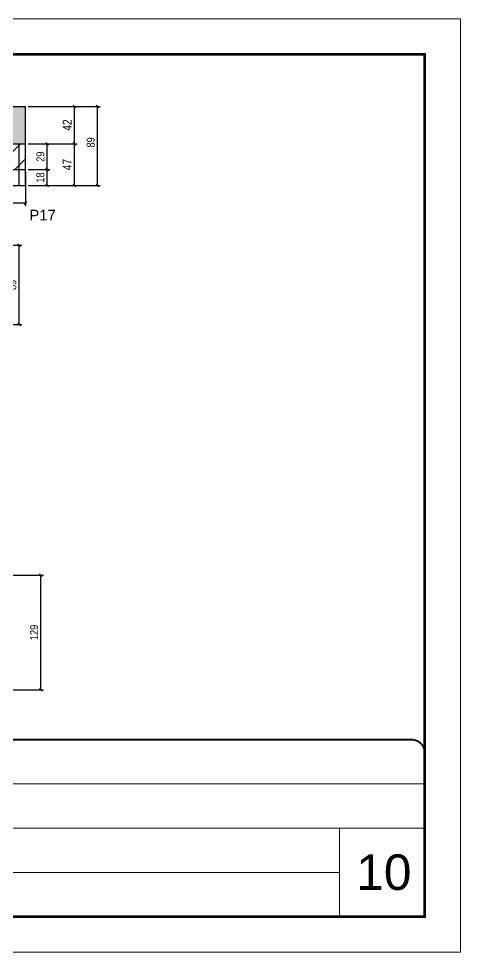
# Model space of a CAD drawing. Extents: x -20960 to -5926, y -2106 to 21915.
# Drawn here: x -9621 to -9123, y 18568 to 19618 of the extents above; entities that cross this region are included whole.
import ezdxf

# ---------------------------------------------------------------- set-up
doc = ezdxf.new("R2010")
doc.units = 0
doc.linetypes.add('CONTINUO', pattern=[0])
doc.linetypes.add('DASHED', pattern=[0.75, 0.5, -0.25])
for name, color, linetype in [('5', 5, 'Continuous'), ('COTA', 241, 'Continuous'), ('Painéis', 200, 'Continuous'), ('Reaproveitamento', 251, 'Continuous'), ('SARR_2.2x7', 40, 'Continuous')]:
    doc.layers.add(name, color=color, linetype=linetype)
for name, color, linetype, lineweight in [('CARIMBO', 255, 'Continuous', 9), ('Folhas', 255, 'Continuous', 9), ('SARRAFO DE PRESSAO', 251, 'DASHED', 9)]:
    doc.layers.add(name, color=color, linetype=linetype, lineweight=lineweight)
doc.styles.add('ARIAL', font='arial.ttf')
doc.styles.add('COTA TECNICA', font='techl___.ttf', dxfattribs={"height": 10})
doc.styles.add('COTA TECNICA-50', font='techl___.ttf', dxfattribs={"height": 9})
doc.styles.get("Standard").update_dxf_attribs({"font": 'arial.ttf'})
doc.dimstyles.new('COTA PAINEL-50', dxfattribs={"dimtxt": 9, "dimasz": 3, "dimexe": 3, "dimexo": 3, "dimgap": 3, "dimtad": 1, "dimdec": 1, "dimzin": 12, "dimdsep": 46, "dimtxsty": 'COTA TECNICA-50', "dimblk1": 'OBLIQUE', "dimblk2": 'OBLIQUE', "dimsah": 1, "dimcen": 0.9, "dimclrd": 4, "dimclre": 4, "dimclrt": 240, "dimadec": 1, "dimazin": 3, "dimtfac": 1, "dimtdec": 1, "dimtmove": 0, "dimatfit": 3, "dimfxl": 1, "dimtolj": 1, "dimtzin": 12, "dimarcsym": 0})
doc.dimstyles.new('PAINEL', dxfattribs={"dimtxt": 10, "dimasz": 3, "dimexe": 3, "dimexo": 3, "dimgap": 3, "dimtad": 1, "dimdec": 1, "dimzin": 12, "dimdsep": 46, "dimtxsty": 'COTA TECNICA', "dimblk1": 'OBLIQUE', "dimblk2": 'OBLIQUE', "dimsah": 1, "dimcen": 0.9, "dimclrd": 4, "dimclre": 4, "dimclrt": 240, "dimadec": 1, "dimazin": 3, "dimtfac": 1, "dimtdec": 1, "dimtmove": 0, "dimatfit": 3, "dimfxl": 1, "dimtolj": 1, "dimtzin": 12, "dimarcsym": 0})

# ---------------------------------------------------------------- blocks, each defined once
blk = doc.blocks.new('9999999999')
at = {"color": 30, "linetype": 'CONTINUO'}
for p, q in [((98564.6, 34379.6), (99584, 34379.6)), ((98564.6, 34329.8), (99488, 34329.8)), ((99584, 34329.8), (99488, 34329.8)), ((99488, 34329.8), (99488, 34230.2)), ((98564.6, 34280), (99488, 34280))]:
    blk.add_line(p, q, dxfattribs=at)
at = {"color": 30, "linetype": 'CONTINUO', "const_width": 2}
blk.add_lwpolyline([(99584, 34230.2), (99584, 34414.4, 0.414214), (99569, 34429.4), (98229, 34429.4, 0.414214), (98214, 34414.4), (98214, 34245.2, 0.414214), (98229, 34230.2), (99584, 34230.2)], format="xyb", dxfattribs=at)
at = {"layer": 'Folhas'}
blk.add_lwpolyline([(98139, 34190.2), (99624, 34190.2), (99624, 35240.2), (98139, 35240.2)], close=True, dxfattribs=at)
at = {"layer": 'Folhas', "color": 30, "const_width": 3}
blk.add_lwpolyline([(98214, 34230.2), (99584, 34230.2), (99584, 35200.2), (98214, 35200.2)], close=True, dxfattribs=at)
blk = doc.blocks.new('_Oblique')
at = {"color": 0, "linetype": 'ByBlock', "lineweight": -2}
blk.add_line((-0.5, -0.5), (0.5, 0.5), dxfattribs=at)
blk = doc.blocks.new('*D291')
at = {"layer": 'COTA', "color": 4, "lineweight": -2, "ltscale": 25, "transparency": 16777216}
for p, q in [((-9609.9, 19477.6), (-9554.9, 19477.6)), ((-9557.9, 19430.6), (-9557.9, 19477.6)), ((-9609.9, 19430.6), (-9554.9, 19430.6))]:
    blk.add_line(p, q, dxfattribs=at)
at = {"layer": 'Defpoints', "color": 0, "ltscale": 25, "transparency": 16777216}
for p in [(-9612.9, 19477.6), (-9557.9, 19477.6), (-9612.9, 19430.6)]:
    blk.add_point(p, dxfattribs=at)
at = {"layer": 'COTA', "color": 4, "lineweight": -2, "ltscale": 25, "transparency": 16777216, "xscale": 3, "yscale": 3, "zscale": 3}
for p, rotation in [((-9557.9, 19477.6), 90), ((-9557.9, 19430.6), 270)]:
    blk.add_blockref('_Oblique', p, dxfattribs=dict(at, rotation=rotation))
at = {"layer": 'COTA', "color": 240, "ltscale": 25, "transparency": 16777216, "insert": (-9566, 19454.1), "char_height": 10, "attachment_point": 5, "rotation": 90, "style": 'COTA TECNICA'}
blk.add_mtext('\\A1;47', dxfattribs=at)
blk = doc.blocks.new('*D292')
at = {"layer": 'COTA', "color": 4, "lineweight": -2, "ltscale": 25, "transparency": 16777216}
for p, q in [((-9609.9, 19519.6), (-9554.9, 19519.6)), ((-9557.9, 19477.6), (-9557.9, 19519.6)), ((-9609.9, 19477.6), (-9554.9, 19477.6))]:
    blk.add_line(p, q, dxfattribs=at)
at = {"layer": 'Defpoints', "color": 0, "ltscale": 25, "transparency": 16777216}
for p in [(-9612.9, 19519.6), (-9557.9, 19519.6), (-9612.9, 19477.6)]:
    blk.add_point(p, dxfattribs=at)
at = {"layer": 'COTA', "color": 4, "lineweight": -2, "ltscale": 25, "transparency": 16777216, "xscale": 3, "yscale": 3, "zscale": 3}
for p, rotation in [((-9557.9, 19519.6), 90), ((-9557.9, 19477.6), 270)]:
    blk.add_blockref('_Oblique', p, dxfattribs=dict(at, rotation=rotation))
at = {"layer": 'COTA', "color": 240, "ltscale": 25, "transparency": 16777216, "insert": (-9566, 19498.6), "char_height": 10, "attachment_point": 5, "rotation": 90, "style": 'COTA TECNICA'}
blk.add_mtext('\\A1;42', dxfattribs=at)
blk = doc.blocks.new('*D293')
at = {"layer": 'COTA', "color": 4, "lineweight": -2, "transparency": 16777216}
for p, q in [((-9612.9, 19445.6), (-9612.9, 19407.7)), ((-9820.9, 19427.6), (-9820.9, 19407.7)), ((-9612.9, 19410.7), (-9820.9, 19410.7))]:
    blk.add_line(p, q, dxfattribs=at)
at = {"layer": 'Defpoints', "color": 0, "transparency": 16777216}
for p in [(-9612.9, 19448.6), (-9820.9, 19430.6), (-9820.9, 19410.7)]:
    blk.add_point(p, dxfattribs=at)
at = {"layer": 'COTA', "color": 4, "lineweight": -2, "transparency": 16777216, "xscale": 3, "yscale": 3, "zscale": 3, "rotation": 180}
blk.add_blockref('_Oblique', (-9820.9, 19410.7), dxfattribs=at)
at = {"layer": 'COTA', "color": 4, "lineweight": -2, "transparency": 16777216, "xscale": 3, "yscale": 3, "zscale": 3}
blk.add_blockref('_Oblique', (-9612.9, 19410.7), dxfattribs=at)
at = {"layer": 'COTA', "color": 240, "transparency": 16777216, "insert": (-9716.9, 19418.3), "char_height": 9, "attachment_point": 5, "style": 'COTA TECNICA-50'}
blk.add_mtext('\\A1;208', dxfattribs=at)
blk = doc.blocks.new('*D294')
at = {"layer": 'COTA', "color": 4, "lineweight": -2, "transparency": 16777216}
for p, q in [((-9609.9, 19519.6), (-9528.9, 19519.6)), ((-9531.9, 19430.6), (-9531.9, 19519.6)), ((-9609.9, 19430.6), (-9528.9, 19430.6))]:
    blk.add_line(p, q, dxfattribs=at)
at = {"layer": 'Defpoints', "color": 0, "transparency": 16777216}
for p in [(-9612.9, 19519.6), (-9531.9, 19519.6), (-9612.9, 19430.6)]:
    blk.add_point(p, dxfattribs=at)
at = {"layer": 'COTA', "color": 4, "lineweight": -2, "transparency": 16777216, "xscale": 3, "yscale": 3, "zscale": 3}
for p, rotation in [((-9531.9, 19519.6), 90), ((-9531.9, 19430.6), 270)]:
    blk.add_blockref('_Oblique', p, dxfattribs=dict(at, rotation=rotation))
at = {"layer": 'COTA', "color": 240, "transparency": 16777216, "insert": (-9539.5, 19479.1), "char_height": 9, "attachment_point": 5, "rotation": 90, "style": 'COTA TECNICA-50'}
blk.add_mtext('\\A1;89', dxfattribs=at)
blk = doc.blocks.new('*D295')
at = {"layer": 'COTA', "color": 4, "lineweight": -2, "transparency": 16777216}
for p, q in [((-9689.9, 19363.4), (-9617.1, 19363.4)), ((-9620.1, 19274.4), (-9620.1, 19363.4)), ((-9689.9, 19274.4), (-9617.1, 19274.4))]:
    blk.add_line(p, q, dxfattribs=at)
at = {"layer": 'Defpoints', "color": 0, "transparency": 16777216}
for p in [(-9692.9, 19363.4), (-9620.1, 19363.4), (-9692.9, 19274.4)]:
    blk.add_point(p, dxfattribs=at)
at = {"layer": 'COTA', "color": 4, "lineweight": -2, "transparency": 16777216, "xscale": 3, "yscale": 3, "zscale": 3}
for p, rotation in [((-9620.1, 19363.4), 90), ((-9620.1, 19274.4), 270)]:
    blk.add_blockref('_Oblique', p, dxfattribs=dict(at, rotation=rotation))
at = {"layer": 'COTA', "color": 240, "transparency": 16777216, "insert": (-9627.7, 19318.9), "char_height": 9, "attachment_point": 5, "rotation": 90, "style": 'COTA TECNICA-50'}
blk.add_mtext('\\A1;89', dxfattribs=at)
blk = doc.blocks.new('*D334')
at = {"layer": 'COTA', "color": 4, "lineweight": -2, "transparency": 16777216}
for p, q in [((-9609.9, 19448.6), (-9585.6, 19448.6)), ((-9588.6, 19430.6), (-9588.6, 19448.6)), ((-9609.9, 19430.6), (-9585.6, 19430.6))]:
    blk.add_line(p, q, dxfattribs=at)
at = {"layer": 'Defpoints', "color": 0, "transparency": 16777216}
for p in [(-9612.9, 19448.6), (-9588.6, 19448.6), (-9612.9, 19430.6)]:
    blk.add_point(p, dxfattribs=at)
at = {"layer": 'COTA', "color": 4, "lineweight": -2, "transparency": 16777216, "xscale": 3, "yscale": 3, "zscale": 3}
for p, rotation in [((-9588.6, 19448.6), 90), ((-9588.6, 19430.6), 270)]:
    blk.add_blockref('_Oblique', p, dxfattribs=dict(at, rotation=rotation))
at = {"layer": 'COTA', "color": 240, "transparency": 16777216, "insert": (-9596.2, 19439.6), "char_height": 9, "attachment_point": 5, "rotation": 90, "style": 'COTA TECNICA-50'}
blk.add_mtext('\\A1;18', dxfattribs=at)
blk = doc.blocks.new('*D335')
at = {"layer": 'COTA', "color": 4, "lineweight": -2, "transparency": 16777216}
for p, q in [((-9609.9, 19477.6), (-9585.6, 19477.6)), ((-9588.6, 19448.6), (-9588.6, 19477.6)), ((-9609.9, 19448.6), (-9585.6, 19448.6))]:
    blk.add_line(p, q, dxfattribs=at)
at = {"layer": 'Defpoints', "color": 0, "transparency": 16777216}
for p in [(-9612.9, 19477.6), (-9588.6, 19477.6), (-9612.9, 19448.6)]:
    blk.add_point(p, dxfattribs=at)
at = {"layer": 'COTA', "color": 4, "lineweight": -2, "transparency": 16777216, "xscale": 3, "yscale": 3, "zscale": 3}
for p, rotation in [((-9588.6, 19477.6), 90), ((-9588.6, 19448.6), 270)]:
    blk.add_blockref('_Oblique', p, dxfattribs=dict(at, rotation=rotation))
at = {"layer": 'COTA', "color": 240, "transparency": 16777216, "insert": (-9596.1, 19463.1), "char_height": 9, "attachment_point": 5, "rotation": 90, "style": 'COTA TECNICA-50'}
blk.add_mtext('\\A1;29', dxfattribs=at)
blk = doc.blocks.new('*D354')
at = {"layer": 'COTA', "color": 4, "lineweight": -2, "transparency": 16777216}
for p, q in [((-9679.9, 18992.5), (-9592.6, 18992.5)), ((-9595.6, 18863.5), (-9595.6, 18992.5)), ((-9679.9, 18863.5), (-9592.6, 18863.5))]:
    blk.add_line(p, q, dxfattribs=at)
at = {"layer": 'Defpoints', "color": 0, "transparency": 16777216}
for p in [(-9682.9, 18992.5), (-9595.6, 18992.5), (-9682.9, 18863.5)]:
    blk.add_point(p, dxfattribs=at)
at = {"layer": 'COTA', "color": 4, "lineweight": -2, "transparency": 16777216, "xscale": 3, "yscale": 3, "zscale": 3}
for p, rotation in [((-9595.6, 18992.5), 90), ((-9595.6, 18863.5), 270)]:
    blk.add_blockref('_Oblique', p, dxfattribs=dict(at, rotation=rotation))
at = {"layer": 'COTA', "color": 240, "transparency": 16777216, "insert": (-9603.2, 18928), "char_height": 9, "attachment_point": 5, "rotation": 90, "style": 'COTA TECNICA-50'}
blk.add_mtext('\\A1;129', dxfattribs=at)

msp = doc.modelspace()

# ---------------------------------------------------------------- hatches: boundary and pattern name
at = {"layer": 'COTA', "linetype": 'ByBlock'}
h = msp.add_hatch(dxfattribs=at)
h.set_pattern_fill('AR-CONC', color=256, scale=0.03)
h.set_pattern_definition([(50, (1585, 0), (5.4655401, -0.4781726), [0.5715, -6.2865]), (355, (1585, 0), (-1.0573026, 5.7317054), [0.4572, -5.0292175]), (100.451445, (1585.4555, -0.04), (4.4082374, 5.2535326), [0.4857003, -5.3427073]), (46.1842, (1585, 1.524), (8.1323712, -1.2612698), [0.85725, -9.42975]), (96.635558, (1585.678, 1.419), (7.122124, 7.4227837), [0.7285507, -8.0140682]), (351.18415, (1585, 1.524), (7.122124, 7.4227837), [0.685799, -7.543792]), (21, (1585.762, 1.143), (4.5484317, -3.06795595), [0.5715, -6.2865]), (326, (1585.762, 1.143), (1.8540609, 5.525639), [0.4572, -5.0292]), (71.451445, (1586.141, 0.8873), (6.4024926, 2.4576831), [0.4857003, -5.3426981]), (37.5, (1585, 0), (0.0926581, 2.53665117), [0, -4.96824, 0, -5.1054, 0, -5.04825]), (7.5, (1585, 0), (2.00458988, 3.00541724), [0, -2.91084, 0, -4.85394, 0, -1.92405]), (327.5, (1583.3007, 0), (4.06771786, -0.17186232), [0, -1.905, 0, -5.9436, 0, -7.8867]), (317.5, (1582.5387, 0), (4.44387544, 0.76279473), [0, -2.4765, 0, -3.94716, 0, -5.6007])])
h.paths.add_polyline_path([(-9612.88, 19519.56), (-10402.86, 19519.56), (-10402.86, 19455.56), (-10358.86, 19455.56), (-10358.86, 19503.36), (-9820.86, 19503.36), (-9820.86, 19455.56), (-9782.86, 19455.56), (-9782.86, 19477.56), (-9612.88, 19477.56)])
at = {"layer": 'Reaproveitamento', "transparency": 33554684}
h = msp.add_hatch(dxfattribs=at)
h.set_pattern_fill('ANSI31', color=256, scale=5)
h.paths.add_polyline_path([(-9782.86, 19477.56), (-9782.86, 19455.56), (-9820.86, 19455.56), (-9820.86, 19448.56), (-9612.88, 19448.56), (-9612.88, 19477.56)])

# ---------------------------------------------------------------- linework, layer by layer
at = {"layer": 'COTA', "linetype": 'ByBlock'}
for p in [(-10402.86, 19519.56), (-9612.88, 19477.56)]:
    msp.add_line(p, (-9612.88, 19519.56), dxfattribs=at)
at = {"layer": 'Painéis'}
for p, q in [((-9782.86, 19477.56), (-9612.88, 19477.56)), ((-10402.86, 19448.56), (-9612.88, 19448.56)), ((-10402.86, 19430.56), (-9612.88, 19430.56))]:
    msp.add_line(p, q, dxfattribs=at)
at = {"layer": 'Painéis', "ltscale": 25}
msp.add_line((-9612.88, 19430.56), (-9612.88, 19477.56), dxfattribs=at)
at = {"layer": 'SARR_2.2x7', "linetype": 'Continuous'}
for p, q in [((-9619.88, 19448.56), (-9619.88, 19477.56)), ((-9619.88, 19430.56), (-9619.88, 19448.56))]:
    msp.add_line(p, q, dxfattribs=at)

# ---------------------------------------------------------------- block references
at = {"layer": 'SARRAFO DE PRESSAO', "color": 6, "linetype": 'ByBlock'}
msp.add_blockref('9999999999', (-108747.48, -15621.96), dxfattribs=at)

# ---------------------------------------------------------------- texts
at = {"layer": '5', "linetype": 'Continuous'}
msp.add_text('P17', height=12, rotation=0.00004, dxfattribs=at).set_placement((-9608.59, 19391.39))
at = {"layer": 'CARIMBO', "style": 'ARIAL'}
msp.add_text('10', height=40, dxfattribs=at).set_placement((-9240.64, 18638.38))

# ---------------------------------------------------------------- dimensions: what is measured, and where the dimension line sits
at = {"layer": 'COTA', "ltscale": 25}
for base, p1, p2, picture, middle in [((-9557.9, 19519.56), (-9612.88, 19477.56), (-9612.88, 19519.56), '*D292', (-9565.97, 19498.56)), ((-9557.9, 19477.56), (-9612.88, 19430.56), (-9612.88, 19477.56), '*D291', (-9565.97, 19454.06))]:
    dim = msp.add_linear_dim(base=base, p1=p1, p2=p2, angle=90, dimstyle='PAINEL', dxfattribs=at)
    dim.commit()
    dim.dimension.update_dxf_attribs({"geometry": picture, "text_midpoint": middle})
at = {"layer": 'COTA'}
dim = msp.add_linear_dim(base=(-9531.86, 19519.56), p1=(-9612.88, 19430.56), p2=(-9612.88, 19519.56), angle=90, dimstyle='COTA PAINEL-50', dxfattribs=at)
dim.commit()
dim.dimension.update_dxf_attribs({"geometry": '*D294', "text_midpoint": (-9531.86, 19479.06), "dimtype": 160})
dim = msp.add_linear_dim(base=(-9588.57, 19477.56), p1=(-9612.88, 19448.56), p2=(-9612.88, 19477.56), angle=90, dimstyle='COTA PAINEL-50', override={"dimtmove": 1}, dxfattribs=at)
dim.commit()
dim.dimension.update_dxf_attribs({"geometry": '*D335', "text_midpoint": (-9596.15, 19463.06)})
dim = msp.add_linear_dim(base=(-9820.86, 19410.72), p1=(-9612.88, 19448.56), p2=(-9820.86, 19430.56), dimstyle='COTA PAINEL-50', dxfattribs=at)
dim.commit()
dim.dimension.update_dxf_attribs({"geometry": '*D293', "text_midpoint": (-9716.87, 19418.33)})
for base, p1, p2, picture, middle in [((-9588.57, 19448.56), (-9612.88, 19430.56), (-9612.88, 19448.56), '*D334', (-9596.15, 19439.56)), ((-9620.08, 19363.38), (-9692.86, 19274.38), (-9692.86, 19363.38), '*D295', (-9627.67, 19318.88)), ((-9595.63, 18992.5), (-9682.86, 18863.5), (-9682.86, 18992.5), '*D354', (-9603.21, 18928))]:
    dim = msp.add_linear_dim(base=base, p1=p1, p2=p2, angle=90, dimstyle='COTA PAINEL-50', dxfattribs=at)
    dim.commit()
    dim.dimension.update_dxf_attribs({"geometry": picture, "text_midpoint": middle})

doc.saveas('drawing.dxf')
